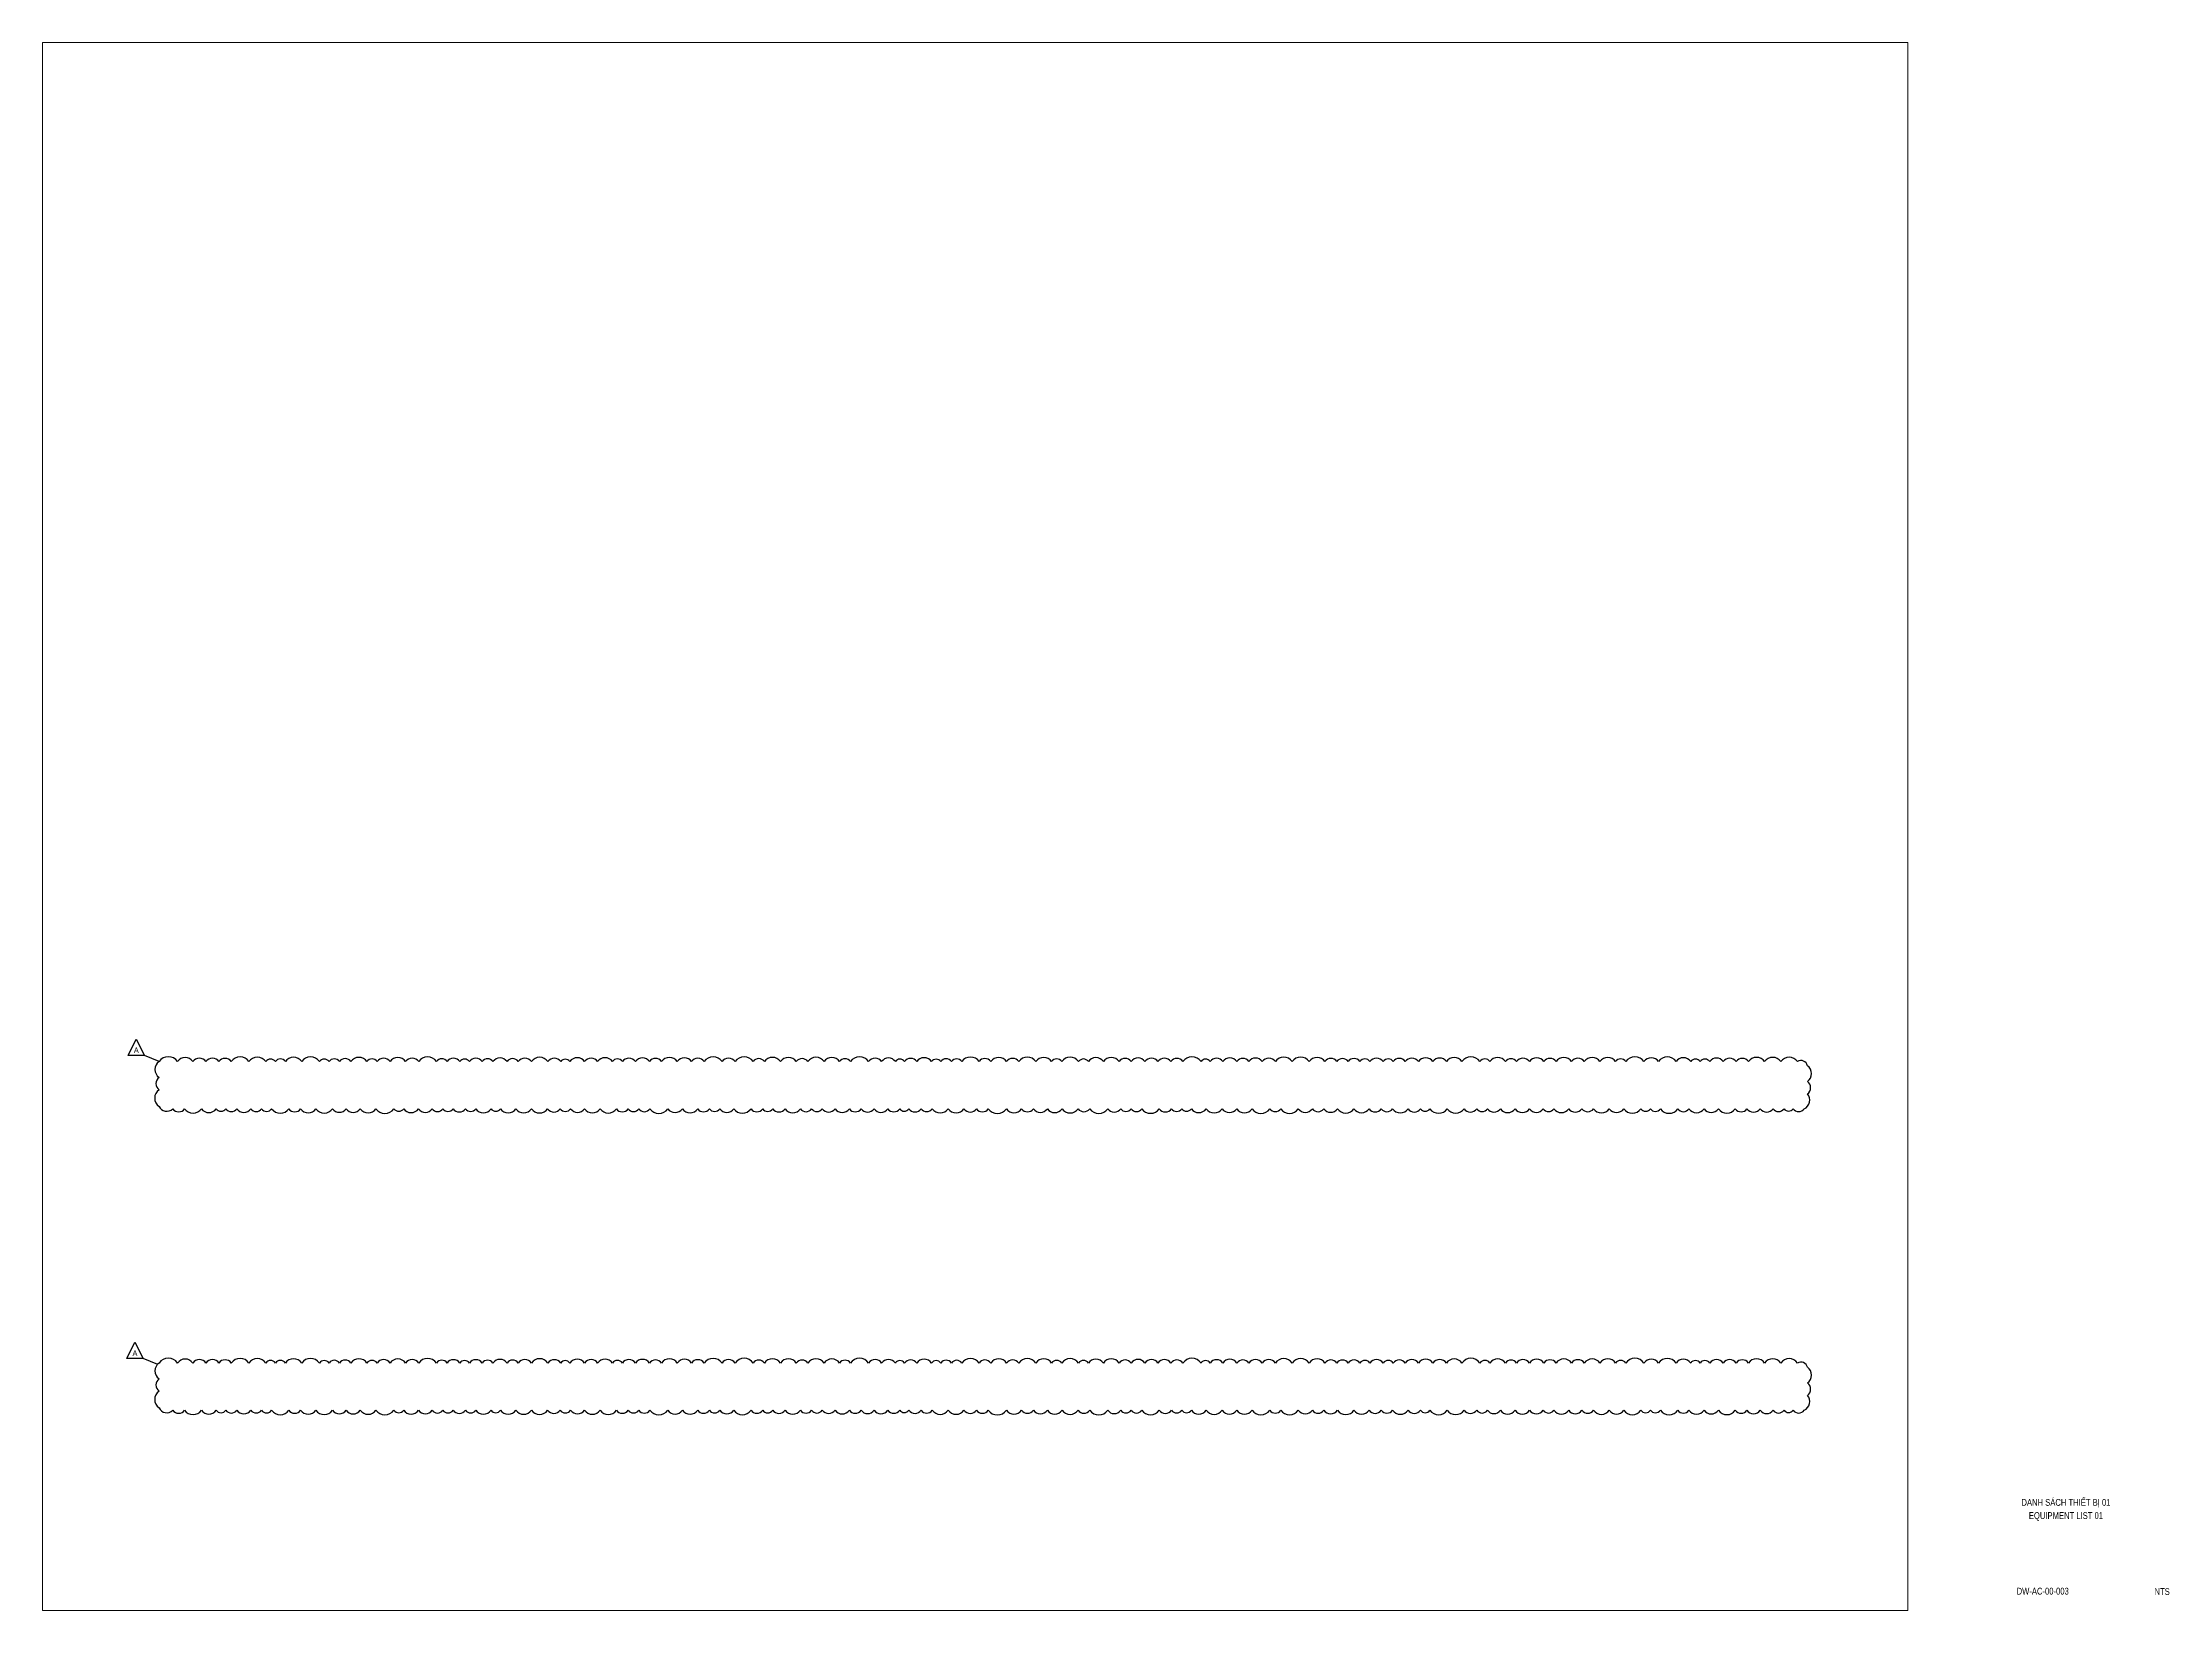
# Paper-space layout 'DW-AC-00-003' of a CAD drawing. Header units: millimetres. Extents: x 30 to 809, y 10 to 584.
import ezdxf
from ezdxf.enums import TextEntityAlignment as Align

# ---------------------------------------------------------------- set-up
doc = ezdxf.new("R2010")
doc.units = ezdxf.units.MM
doc.layers.add('CHU', color=181, linetype='Continuous', lineweight=9)
doc.layers.add('rev', color=1, linetype='Continuous')
doc.styles.add('Arial', font='arial.ttf', dxfattribs={"width": 0.8, "height": 2})
doc.styles.add('Arial_1', font='arial.ttf', dxfattribs={"width": 0.8, "height": 100})

psp = doc.layouts.new('DW-AC-00-003')

# ---------------------------------------------------------------- linework, layer by layer
psp.add_lwpolyline([(72.66, 100.59, 0.520567), (72.66, 94.8, 0.520567), (72.66, 90.28, 0.520567), (72.66, 84.17, 0.520567), (77.68, 83.3, 0.520567), (82.04, 83.3, 0.520567), (88.2, 83.3, 0.520567), (93.58, 83.3, 0.520567), (97.15, 83.3, 0.520567), (101.13, 83.3, 0.520567), (106.31, 83.3, 0.520567), (110.19, 83.3, 0.520567), (113.9, 83.3, 0.520567), (120.19, 83.3, 0.520567), (124.49, 83.3, 0.520567), (130.12, 83.3, 0.520567), (136.2, 83.3, 0.520567), (141.17, 83.3, 0.520567), (146.37, 83.3, 0.520567), (152.1, 83.3, 0.520567), (158.65, 83.3, 0.520567), (162.24, 83.3, 0.520567), (167.67, 83.3, 0.520567), (172.69, 83.3, 0.520567), (176.6, 83.3, 0.520567), (180.34, 83.3, 0.520567), (184.87, 83.3, 0.520567), (188.62, 83.3, 0.520567), (194.23, 83.3, 0.520567), (197.68, 83.3, 0.520567), (203.32, 83.3, 0.520567), (209.02, 83.3, 0.520567), (214.95, 83.3, 0.520567), (219.57, 83.3, 0.520567), (223.39, 83.3, 0.520567), (228.47, 83.3, 0.520567), (234.19, 83.3, 0.520567), (240.14, 83.3, 0.520567), (244.45, 83.3, 0.520567), (248.33, 83.3, 0.520567), (252.41, 83.3, 0.520567), (258.97, 83.3, 0.520567), (264.31, 83.3, 0.520567), (269.9, 83.3, 0.520567), (274.19, 83.3, 0.520567), (277.99, 83.3, 0.520567), (283.14, 83.3, 0.520567), (289.43, 83.3, 0.520567), (293.7, 83.3, 0.520567), (297.38, 83.3, 0.520567), (301.9, 83.3, 0.520567), (307.5, 83.3, 0.520567), (311.64, 83.3, 0.520567), (315.54, 83.3, 0.520567), (320.2, 83.3, 0.520567), (325.44, 83.3, 0.520567), (329.77, 83.3, 0.520567), (334.51, 83.3, 0.520567), (339.53, 83.3, 0.520567), (343.88, 83.3, 0.520567), (347.24, 83.3, 0.520567), (351.73, 83.3, 0.520567), (355.78, 83.3, 0.520567), (361.65, 83.3, 0.520567), (367.41, 83.3, 0.520567), (371.97, 83.3, 0.520567), (376.33, 83.3, 0.520567), (382.96, 83.3, 0.520567), (388.5, 83.3, 0.520567), (392.82, 83.3, 0.520567), (397.94, 83.3, 0.520567), (403.33, 83.3, 0.520567), (409.22, 83.3, 0.520567), (413.47, 83.3, 0.520567), (420.06, 83.3, 0.520567), (424.8, 83.3, 0.520567), (428.62, 83.3, 0.520567), (432.54, 83.3, 0.520567), (438.94, 83.3, 0.520567), (443.42, 83.3, 0.520567), (447.16, 83.3, 0.520567), (450.7, 83.3, 0.520567), (456.1, 83.3, 0.520567), (461.96, 83.3, 0.520567), (467.3, 83.3, 0.520567), (472.89, 83.3, 0.520567), (479.39, 83.3, 0.520567), (483.44, 83.3, 0.520567), (489.85, 83.3, 0.520567), (494.98, 83.3, 0.520567), (499.17, 83.3, 0.520567), (504.15, 83.3, 0.520567), (510.23, 83.3, 0.520567), (515.75, 83.3, 0.520567), (520.23, 83.3, 0.520567), (524.34, 83.3, 0.520567), (530.04, 83.3, 0.520567), (534.59, 83.3, 0.520567), (538.04, 83.3, 0.520567), (544.39, 83.3, 0.520567), (550.52, 83.3, 0.520567), (555.16, 83.3, 0.520567), (559.09, 83.3, 0.520567), (563.83, 83.3, 0.520567), (569.21, 83.3, 0.520567), (574.52, 83.3, 0.520567), (579.53, 83.3, 0.520567), (583.44, 83.3, 0.520567), (588.85, 83.3, 0.520567), (593.7, 83.3, 0.520567), (597.93, 83.3, 0.520567), (603.71, 83.3, 0.520567), (609.03, 83.3, 0.520567), (615.28, 83.3, 0.520567), (618.79, 83.3, 0.520567), (622.42, 83.3, 0.520567), (628.81, 83.3, 0.520567), (632.89, 83.3, 0.520567), (638.41, 83.3, 0.520567), (643.67, 83.3, 0.520567), (649.87, 83.3, 0.520567), (654.13, 83.3, 0.520567), (658.99, 83.3, 0.520567), (663.7, 83.3, 0.520567), (667.7, 83.3, 0.520567), (671.04, 83.3, 0.520567), (675.05, 83.3, 0.520567), (676.25, 88.73, 0.520567), (676.25, 93.29, 0.520567), (676.25, 99.04, 0.520567), (672.64, 100.59, 0.520567), (666.5, 100.59, 0.520567), (660.6, 100.59, 0.520567), (654.68, 100.59, 0.520567), (650.17, 100.59, 0.520567), (645.43, 100.59, 0.520567), (640.5, 100.59, 0.520567), (636.99, 100.59, 0.520567), (633.54, 100.59, 0.520567), (628.18, 100.59, 0.520567), (621.76, 100.59, 0.520567), (616.42, 100.59, 0.520567), (609.79, 100.59, 0.520567), (606.05, 100.59, 0.520567), (600.29, 100.59, 0.520567), (594.57, 100.59, 0.520567), (589.89, 100.59, 0.520567), (584.24, 100.59, 0.520567), (579.77, 100.59, 0.520567), (574.44, 100.59, 0.520567), (569.74, 100.59, 0.520567), (565.7, 100.59, 0.520567), (560, 100.59, 0.520567), (556.34, 100.59, 0.520567), (549.75, 100.59, 0.520567), (544.09, 100.59, 0.520567), (539.11, 100.59, 0.520567), (533.85, 100.59, 0.520567), (529.01, 100.59, 0.520567), (524.61, 100.59, 0.520567), (520.9, 100.59, 0.520567), (516.09, 100.59, 0.520567), (512.39, 100.59, 0.520567), (508.09, 100.59, 0.520567), (503.96, 100.59, 0.520567), (499.59, 100.59, 0.520567), (493.82, 100.59, 0.520567), (487.59, 100.59, 0.520567), (481.43, 100.59, 0.520567), (476.62, 100.59, 0.520567), (471.74, 100.59, 0.520567), (467.36, 100.59, 0.520567), (462.2, 100.59, 0.520567), (457.58, 100.59, 0.520567), (454.23, 100.59, 0.520567), (447.58, 100.59, 0.520567), (443.16, 100.59, 0.520567), (438.46, 100.59, 0.520567), (433.68, 100.59, 0.520567), (428.62, 100.59, 0.520567), (424.23, 100.59, 0.520567), (418.45, 100.59, 0.520567), (412.96, 100.59, 0.520567), (409.37, 100.59, 0.520567), (403.2, 100.59, 0.520567), (399.51, 100.59, 0.520567), (393.75, 100.59, 0.520567), (387.46, 100.59, 0.520567), (383.03, 100.59, 0.520567), (377.23, 100.59, 0.520567), (372.96, 100.59, 0.520567), (366.63, 100.59, 0.520567), (362.81, 100.59, 0.520567), (358.9, 100.59, 0.520567), (355.56, 100.59, 0.520567), (350.1, 100.59, 0.520567), (345.66, 100.59, 0.520567), (342.28, 100.59, 0.520567), (337.27, 100.59, 0.520567), (332.51, 100.59, 0.520567), (325.88, 100.59, 0.520567), (321.86, 100.59, 0.520567), (316.19, 100.59, 0.520567), (310.24, 100.59, 0.520567), (306.02, 100.59, 0.520567), (300.21, 100.59, 0.520567), (294.34, 100.59, 0.520567), (290.21, 100.59, 0.520567), (283.61, 100.59, 0.520567), (278.81, 100.59, 0.520567), (272.3, 100.59, 0.520567), (267.63, 100.59, 0.520567), (262.44, 100.59, 0.520567), (256.66, 100.59, 0.520567), (252.25, 100.59, 0.520567), (247.13, 100.59, 0.520567), (242.32, 100.59, 0.520567), (238.71, 100.59, 0.520567), (233.26, 100.59, 0.520567), (228.5, 100.59, 0.520567), (223.09, 100.59, 0.520567), (219.76, 100.59, 0.520567), (215.07, 100.59, 0.520567), (209.01, 100.59, 0.520567), (204.18, 100.59, 0.520567), (200.09, 100.59, 0.520567), (194.95, 100.59, 0.520567), (191.01, 100.59, 0.520567), (186.32, 100.59, 0.520567), (182.8, 100.59, 0.520567), (178.13, 100.59, 0.520567), (174.24, 100.59, 0.520567), (167.74, 100.59, 0.520567), (162.94, 100.59, 0.520567), (157.26, 100.59, 0.520567), (152.52, 100.59, 0.520567), (148.78, 100.59, 0.520567), (142.91, 100.59, 0.520567), (138.72, 100.59, 0.520567), (134.9, 100.59, 0.520567), (131.38, 100.59, 0.520567), (124.89, 100.59, 0.520567), (118.93, 100.59, 0.520567), (115.28, 100.59, 0.520567), (111.73, 100.59, 0.520567), (105.59, 100.59, 0.520567), (99.12, 100.59, 0.520567), (94.6, 100.59, 0.520567), (89.85, 100.59, 0.520567), (85.01, 100.59, 0.520567), (79.46, 100.59, 0.520567)], format="xyb", close=True)
at = {"layer": 'rev'}
for points in [[(61.34, 213.12), (64.34, 219.12), (67.34, 213.12)], [(60.85, 102.19), (63.85, 108.19), (66.85, 102.19)]]:
    psp.add_lwpolyline(points, close=True, dxfattribs=at)
for points in [[(72.66, 210.95), (67.34, 213.12)], [(72.17, 100.01), (66.85, 102.19)]]:
    psp.add_lwpolyline(points, dxfattribs=at)
psp.add_lwpolyline([(72.66, 210.95, 0.520567), (72.66, 205.16, 0.520567), (72.66, 200.64, 0.520567), (72.66, 194.53, 0.520567), (77.68, 193.66, 0.520567), (82.04, 193.66, 0.520567), (88.2, 193.66, 0.520567), (93.58, 193.66, 0.520567), (97.15, 193.66, 0.520567), (101.13, 193.66, 0.520567), (106.31, 193.66, 0.520567), (110.19, 193.66, 0.520567), (113.9, 193.66, 0.520567), (120.19, 193.66, 0.520567), (124.49, 193.66, 0.520567), (130.12, 193.66, 0.520567), (136.2, 193.66, 0.520567), (141.17, 193.66, 0.520567), (146.37, 193.66, 0.520567), (152.1, 193.66, 0.520567), (158.65, 193.66, 0.520567), (162.24, 193.66, 0.520567), (167.67, 193.66, 0.520567), (172.69, 193.66, 0.520567), (176.6, 193.66, 0.520567), (180.34, 193.66, 0.520567), (184.87, 193.66, 0.520567), (188.62, 193.66, 0.520567), (194.23, 193.66, 0.520567), (197.68, 193.66, 0.520567), (203.32, 193.66, 0.520567), (209.02, 193.66, 0.520567), (214.95, 193.66, 0.520567), (219.57, 193.66, 0.520567), (223.39, 193.66, 0.520567), (228.47, 193.66, 0.520567), (234.19, 193.66, 0.520567), (240.14, 193.66, 0.520567), (244.45, 193.66, 0.520567), (248.33, 193.66, 0.520567), (252.41, 193.66, 0.520567), (258.97, 193.66, 0.520567), (264.31, 193.66, 0.520567), (269.9, 193.66, 0.520567), (274.19, 193.66, 0.520567), (277.99, 193.66, 0.520567), (283.14, 193.66, 0.520567), (289.43, 193.66, 0.520567), (293.7, 193.66, 0.520567), (297.38, 193.66, 0.520567), (301.9, 193.66, 0.520567), (307.5, 193.66, 0.520567), (311.64, 193.66, 0.520567), (315.54, 193.66, 0.520567), (320.2, 193.66, 0.520567), (325.44, 193.66, 0.520567), (329.77, 193.66, 0.520567), (334.51, 193.66, 0.520567), (339.53, 193.66, 0.520567), (343.88, 193.66, 0.520567), (347.24, 193.66, 0.520567), (351.73, 193.66, 0.520567), (355.78, 193.66, 0.520567), (361.65, 193.66, 0.520567), (367.41, 193.66, 0.520567), (371.97, 193.66, 0.520567), (376.33, 193.66, 0.520567), (382.96, 193.66, 0.520567), (388.5, 193.66, 0.520567), (392.82, 193.66, 0.520567), (397.94, 193.66, 0.520567), (403.33, 193.66, 0.520567), (409.22, 193.66, 0.520567), (413.47, 193.66, 0.520567), (420.06, 193.66, 0.520567), (424.8, 193.66, 0.520567), (428.62, 193.66, 0.520567), (432.54, 193.66, 0.520567), (438.94, 193.66, 0.520567), (443.42, 193.66, 0.520567), (447.16, 193.66, 0.520567), (450.7, 193.66, 0.520567), (456.1, 193.66, 0.520567), (461.96, 193.66, 0.520567), (467.3, 193.66, 0.520567), (472.89, 193.66, 0.520567), (479.39, 193.66, 0.520567), (483.44, 193.66, 0.520567), (489.85, 193.66, 0.520567), (494.98, 193.66, 0.520567), (499.17, 193.66, 0.520567), (504.15, 193.66, 0.520567), (510.23, 193.66, 0.520567), (515.75, 193.66, 0.520567), (520.23, 193.66, 0.520567), (524.34, 193.66, 0.520567), (530.04, 193.66, 0.520567), (534.59, 193.66, 0.520567), (538.04, 193.66, 0.520567), (544.39, 193.66, 0.520567), (550.52, 193.66, 0.520567), (555.16, 193.66, 0.520567), (559.09, 193.66, 0.520567), (563.83, 193.66, 0.520567), (569.21, 193.66, 0.520567), (574.52, 193.66, 0.520567), (579.53, 193.66, 0.520567), (583.44, 193.66, 0.520567), (588.85, 193.66, 0.520567), (593.7, 193.66, 0.520567), (597.93, 193.66, 0.520567), (603.71, 193.66, 0.520567), (609.03, 193.66, 0.520567), (615.28, 193.66, 0.520567), (618.79, 193.66, 0.520567), (622.42, 193.66, 0.520567), (628.81, 193.66, 0.520567), (632.89, 193.66, 0.520567), (638.41, 193.66, 0.520567), (643.67, 193.66, 0.520567), (649.87, 193.66, 0.520567), (654.13, 193.66, 0.520567), (658.99, 193.66, 0.520567), (663.7, 193.66, 0.520567), (667.7, 193.66, 0.520567), (671.04, 193.66, 0.520567), (675.05, 193.66, 0.520567), (676.25, 199.09, 0.520567), (676.25, 203.65, 0.520567), (676.25, 209.4, 0.520567), (672.64, 210.95, 0.520567), (666.5, 210.95, 0.520567), (660.6, 210.95, 0.520567), (654.68, 210.95, 0.520567), (650.17, 210.95, 0.520567), (645.43, 210.95, 0.520567), (640.5, 210.95, 0.520567), (636.99, 210.95, 0.520567), (633.54, 210.95, 0.520567), (628.18, 210.95, 0.520567), (621.76, 210.95, 0.520567), (616.42, 210.95, 0.520567), (609.79, 210.95, 0.520567), (606.05, 210.95, 0.520567), (600.29, 210.95, 0.520567), (594.57, 210.95, 0.520567), (589.89, 210.95, 0.520567), (584.24, 210.95, 0.520567), (579.77, 210.95, 0.520567), (574.44, 210.95, 0.520567), (569.74, 210.95, 0.520567), (565.7, 210.95, 0.520567), (560, 210.95, 0.520567), (556.34, 210.95, 0.520567), (549.75, 210.95, 0.520567), (544.09, 210.95, 0.520567), (539.11, 210.95, 0.520567), (533.85, 210.95, 0.520567), (529.01, 210.95, 0.520567), (524.61, 210.95, 0.520567), (520.9, 210.95, 0.520567), (516.09, 210.95, 0.520567), (512.39, 210.95, 0.520567), (508.09, 210.95, 0.520567), (503.96, 210.95, 0.520567), (499.59, 210.95, 0.520567), (493.82, 210.95, 0.520567), (487.59, 210.95, 0.520567), (481.43, 210.95, 0.520567), (476.62, 210.95, 0.520567), (471.74, 210.95, 0.520567), (467.36, 210.95, 0.520567), (462.2, 210.95, 0.520567), (457.58, 210.95, 0.520567), (454.23, 210.95, 0.520567), (447.58, 210.95, 0.520567), (443.16, 210.95, 0.520567), (438.46, 210.95, 0.520567), (433.68, 210.95, 0.520567), (428.62, 210.95, 0.520567), (424.23, 210.95, 0.520567), (418.45, 210.95, 0.520567), (412.96, 210.95, 0.520567), (409.37, 210.95, 0.520567), (403.2, 210.95, 0.520567), (399.51, 210.95, 0.520567), (393.75, 210.95, 0.520567), (387.46, 210.95, 0.520567), (383.03, 210.95, 0.520567), (377.23, 210.95, 0.520567), (372.96, 210.95, 0.520567), (366.63, 210.95, 0.520567), (362.81, 210.95, 0.520567), (358.9, 210.95, 0.520567), (355.56, 210.95, 0.520567), (350.1, 210.95, 0.520567), (345.66, 210.95, 0.520567), (342.28, 210.95, 0.520567), (337.27, 210.95, 0.520567), (332.51, 210.95, 0.520567), (325.88, 210.95, 0.520567), (321.86, 210.95, 0.520567), (316.19, 210.95, 0.520567), (310.24, 210.95, 0.520567), (306.02, 210.95, 0.520567), (300.21, 210.95, 0.520567), (294.34, 210.95, 0.520567), (290.21, 210.95, 0.520567), (283.61, 210.95, 0.520567), (278.81, 210.95, 0.520567), (272.3, 210.95, 0.520567), (267.63, 210.95, 0.520567), (262.44, 210.95, 0.520567), (256.66, 210.95, 0.520567), (252.25, 210.95, 0.520567), (247.13, 210.95, 0.520567), (242.32, 210.95, 0.520567), (238.71, 210.95, 0.520567), (233.26, 210.95, 0.520567), (228.5, 210.95, 0.520567), (223.09, 210.95, 0.520567), (219.76, 210.95, 0.520567), (215.07, 210.95, 0.520567), (209.01, 210.95, 0.520567), (204.18, 210.95, 0.520567), (200.09, 210.95, 0.520567), (194.95, 210.95, 0.520567), (191.01, 210.95, 0.520567), (186.32, 210.95, 0.520567), (182.8, 210.95, 0.520567), (178.13, 210.95, 0.520567), (174.24, 210.95, 0.520567), (167.74, 210.95, 0.520567), (162.94, 210.95, 0.520567), (157.26, 210.95, 0.520567), (152.52, 210.95, 0.520567), (148.78, 210.95, 0.520567), (142.91, 210.95, 0.520567), (138.72, 210.95, 0.520567), (134.9, 210.95, 0.520567), (131.38, 210.95, 0.520567), (124.89, 210.95, 0.520567), (118.93, 210.95, 0.520567), (115.28, 210.95, 0.520567), (111.73, 210.95, 0.520567), (105.59, 210.95, 0.520567), (99.12, 210.95, 0.520567), (94.6, 210.95, 0.520567), (89.85, 210.95, 0.520567), (85.01, 210.95, 0.520567), (79.46, 210.95, 0.520567)], format="xyb", close=True, dxfattribs=at)

# ---------------------------------------------------------------- texts
at = {"layer": 'CHU', "style": 'Arial', "width": 0.8}
for s, p in [('DANH SÁCH THIẾT BỊ 01', (770.94, 48.32)), ('EQUIPMENT LIST 01', (770.94, 43.49))]:
    psp.add_text(s, height=2.5, dxfattribs=at).set_placement(p, align=Align.CENTER)
for s, p in [('DW-AC-00-003', (752.88, 15.81)), ('NTS', (803.38, 15.66))]:
    psp.add_text(s, height=2.5, dxfattribs=at).set_placement(p)
at = {"layer": 'rev', "style": 'Arial_1', "width": 0.8}
for p in [(64.34, 215.12), (63.85, 104.19)]:
    psp.add_text('A', height=2, dxfattribs=at).set_placement(p, align=Align.MIDDLE_CENTER)

# ---------------------------------------------------------------- viewports
at = {"layer": '0'}
psp.add_viewport(center=(371.5, 297), size=(683, 574), view_center_point=(160.11, 766.46), view_height=574, dxfattribs=at)

doc.saveas('drawing.dxf')
